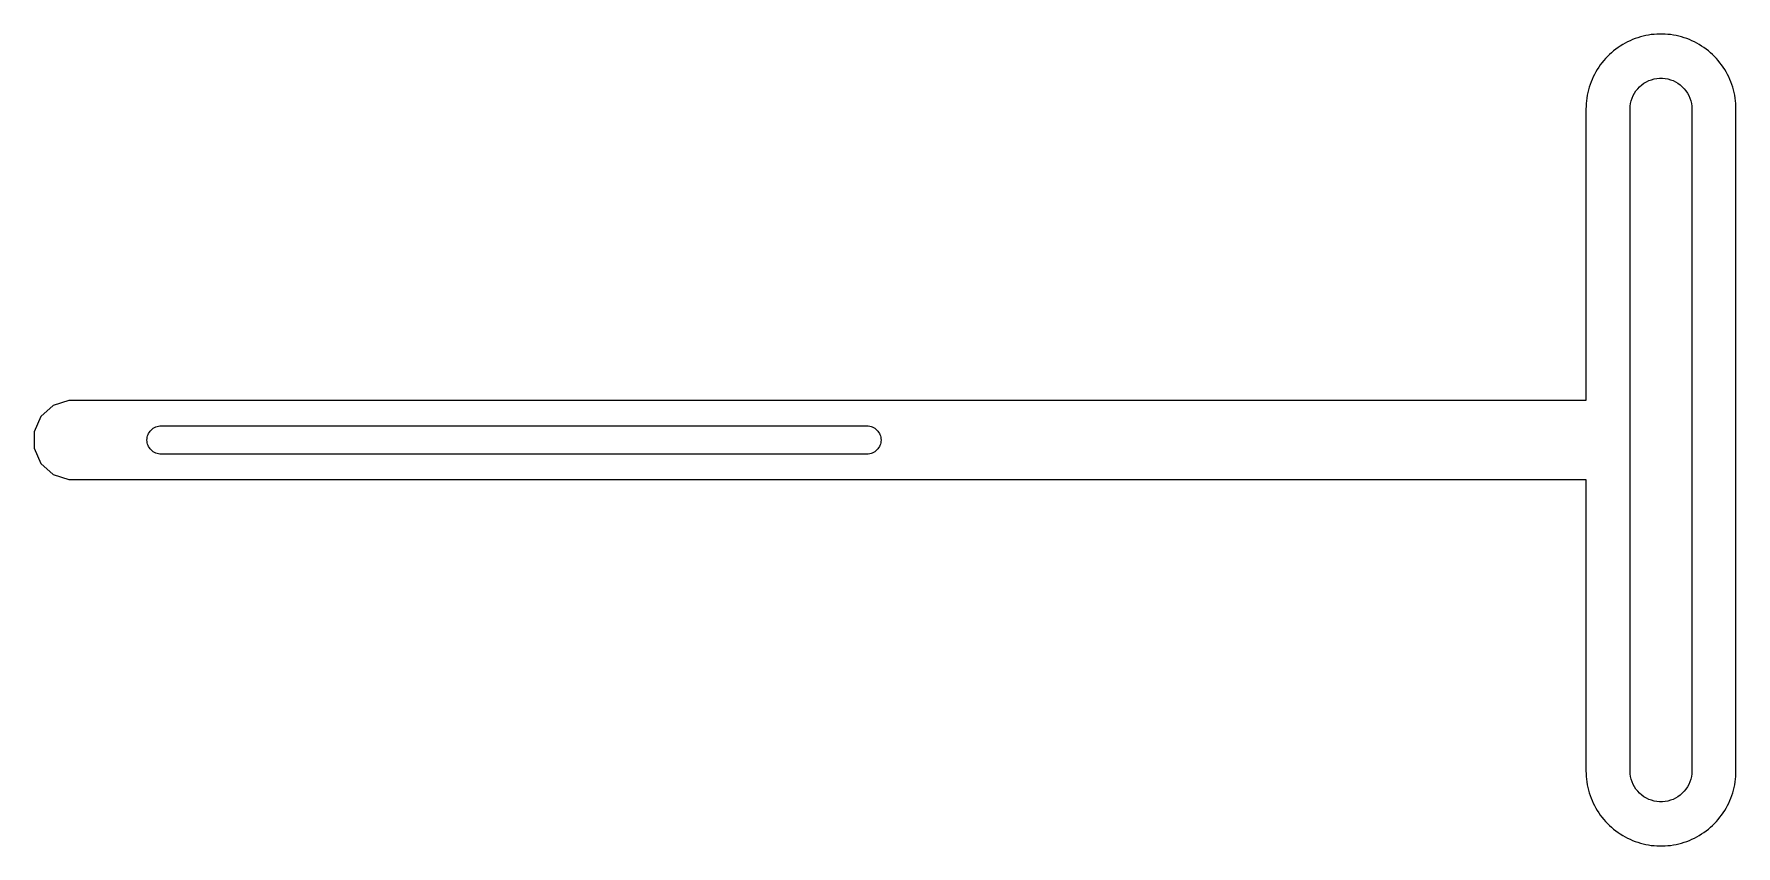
# Model space of a CAD drawing. Header units: metres. Extents: x -184 to 8, y -46 to 46.
import ezdxf

# ---------------------------------------------------------------- set-up
doc = ezdxf.new("R2010")
doc.units = ezdxf.units.M

msp = doc.modelspace()

# ---------------------------------------------------------------- linework, layer by layer
for p, q in [((-4.86824, 44.4678), (-5.12239, 44.2831)), ((-4.60745, 44.6429), (-4.86824, 44.4678)), ((-4.34036, 44.8083), (-4.60745, 44.6429)), ((-4.06734, 44.9637), (-4.34036, 44.8083)), ((-3.78877, 45.1089), (-4.06734, 44.9637)), ((-3.50502, 45.2437), (-3.78877, 45.1089)), ((-3.21649, 45.3679), (-3.50502, 45.2437)), ((-2.92355, 45.4814), (-3.21649, 45.3679)), ((-2.62663, 45.584), (-2.92355, 45.4814)), ((-2.32613, 45.6755), (-2.62663, 45.584)), ((-2.02245, 45.7559), (-2.32613, 45.6755)), ((-1.71599, 45.825), (-2.02245, 45.7559)), ((-1.4072, 45.8827), (-1.71599, 45.825)), ((-1.09648, 45.929), (-1.4072, 45.8827)), ((-0.784271, 45.9637), (-1.09648, 45.929)), ((-0.470993, 45.9869), (-0.784271, 45.9637)), ((-0.157059, 45.9985), (-0.470993, 45.9869)), ((0.157059, 45.9985), (-0.157059, 45.9985)), ((0.470993, 45.9869), (0.157059, 45.9985)), ((0.784271, 45.9637), (0.470993, 45.9869)), ((1.09648, 45.929), (0.784271, 45.9637)), ((1.4072, 45.8827), (1.09648, 45.929)), ((1.71599, 45.825), (1.4072, 45.8827)), ((2.02245, 45.7559), (1.71599, 45.825)), ((2.32613, 45.6755), (2.02245, 45.7559)), ((2.62663, 45.584), (2.32613, 45.6755)), ((2.92355, 45.4814), (2.62663, 45.584)), ((3.21649, 45.3679), (2.92355, 45.4814)), ((3.50502, 45.2437), (3.21649, 45.3679)), ((3.78877, 45.1089), (3.50502, 45.2437)), ((4.06734, 44.9637), (3.78877, 45.1089)), ((4.34036, 44.8083), (4.06734, 44.9637)), ((4.60745, 44.6429), (4.34036, 44.8083)), ((4.86824, 44.4678), (4.60745, 44.6429)), ((5.12239, 44.2831), (4.86824, 44.4678)), ((-6.87663, 42.4962), (-7.05655, 42.2386)), ((-6.68732, 42.7469), (-6.87663, 42.4962)), ((-6.48888, 42.9904), (-6.68732, 42.7469)), ((-6.28157, 43.2264), (-6.48888, 42.9904)), ((-6.06567, 43.4546), (-6.28157, 43.2264)), ((-5.84151, 43.6747), (-6.06567, 43.4546)), ((-5.60934, 43.8863), (-5.84151, 43.6747)), ((-5.36954, 44.0892), (-5.60934, 43.8863)), ((-5.12239, 44.2831), (-5.36954, 44.0892)), ((5.36954, 44.0892), (5.12239, 44.2831)), ((5.60934, 43.8863), (5.36954, 44.0892)), ((5.84151, 43.6747), (5.60934, 43.8863)), ((6.06567, 43.4546), (5.84151, 43.6747)), ((6.28157, 43.2264), (6.06567, 43.4546)), ((6.48888, 42.9904), (6.28157, 43.2264)), ((6.68732, 42.7469), (6.48888, 42.9904)), ((6.87663, 42.4962), (6.68732, 42.7469)), ((7.05655, 42.2386), (6.87663, 42.4962)), ((-7.92601, 40.5705), (-8.03406, 40.2756)), ((-7.80713, 40.8613), (-7.92601, 40.5705)), ((-7.6776, 41.1475), (-7.80713, 40.8613)), ((-7.53757, 41.4287), (-7.6776, 41.1475)), ((-7.38725, 41.7046), (-7.53757, 41.4287)), ((-7.22684, 41.9747), (-7.38725, 41.7046)), ((-7.05655, 42.2386), (-7.22684, 41.9747)), ((-1.92813, 40.421), (-1.65854, 40.5821)), ((-1.65854, 40.5821), (-1.37558, 40.7183)), ((-1.37558, 40.7183), (-1.08156, 40.8287)), ((-1.08156, 40.8287), (-0.778809, 40.9122)), ((-0.778809, 40.9122), (-0.469803, 40.9683)), ((-0.469803, 40.9683), (-0.157013, 40.9965)), ((-0.157013, 40.9965), (0.157013, 40.9965)), ((0.157013, 40.9965), (0.469803, 40.9683)), ((0.469803, 40.9683), (0.778809, 40.9122)), ((0.778809, 40.9122), (1.08156, 40.8287)), ((1.08156, 40.8287), (1.37558, 40.7183)), ((1.37558, 40.7183), (1.65854, 40.5821)), ((1.65854, 40.5821), (1.92813, 40.421)), ((7.22684, 41.9747), (7.05655, 42.2386)), ((7.38725, 41.7046), (7.22684, 41.9747)), ((7.53757, 41.4287), (7.38725, 41.7046)), ((7.6776, 41.1475), (7.53757, 41.4287)), ((7.80713, 40.8613), (7.6776, 41.1475)), ((7.92601, 40.5705), (7.80713, 40.8613)), ((8.03406, 40.2756), (7.92601, 40.5705)), ((-8.40727, 38.7521), (-8.4478, 38.4405)), ((-8.35527, 39.0619), (-8.40727, 38.7521)), ((-8.29184, 39.3695), (-8.35527, 39.0619)), ((-8.2171, 39.6747), (-8.29184, 39.3695)), ((-8.13113, 39.9768), (-8.2171, 39.6747)), ((-8.03406, 40.2756), (-8.13113, 39.9768)), ((-3.37386, 38.4311), (-3.27681, 38.7298)), ((-3.27681, 38.7298), (-3.15338, 39.0186)), ((-3.15338, 39.0186), (-3.00456, 39.2951)), ((-3.00456, 39.2951), (-2.83156, 39.5572)), ((-2.83156, 39.5572), (-2.63574, 39.8028)), ((-2.63574, 39.8028), (-2.41872, 40.0298)), ((-2.41872, 40.0298), (-2.18221, 40.2364)), ((-2.18221, 40.2364), (-1.92813, 40.421)), ((1.92813, 40.421), (2.18221, 40.2364)), ((2.18221, 40.2364), (2.41872, 40.0298)), ((2.41872, 40.0298), (2.63574, 39.8028)), ((2.63574, 39.8028), (2.83156, 39.5572)), ((2.83156, 39.5572), (3.00456, 39.2951)), ((3.00456, 39.2951), (3.15338, 39.0186)), ((3.15338, 39.0186), (3.27681, 38.7298)), ((3.27681, 38.7298), (3.37386, 38.4311)), ((8.13113, 39.9768), (8.03406, 40.2756)), ((8.2171, 39.6747), (8.13113, 39.9768)), ((8.29184, 39.3695), (8.2171, 39.6747)), ((8.35527, 39.0619), (8.29184, 39.3695)), ((8.40727, 38.7521), (8.35527, 39.0619)), ((8.4478, 38.4405), (8.40727, 38.7521)), ((-8.49419, 37.8141), (-8.5, 37.5)), ((-8.5, 37.5), (-8.5, 4.47534)), ((-8.47678, 38.1277), (-8.49419, 37.8141)), ((-8.4478, 38.4405), (-8.47678, 38.1277)), ((-3.5, 37.5), (-3.4859, 37.8137)), ((-3.5, -37.5), (-3.5, 37.5)), ((-3.4859, 37.8137), (-3.44374, 38.1249)), ((-3.44374, 38.1249), (-3.37386, 38.4311)), ((3.37386, 38.4311), (3.44374, 38.1249)), ((3.44374, 38.1249), (3.4859, 37.8137)), ((3.4859, 37.8137), (3.5, 37.5)), ((3.5, 37.5), (3.5, -37.5)), ((8.47678, 38.1277), (8.4478, 38.4405)), ((8.49419, 37.8141), (8.47678, 38.1277)), ((8.5, 37.5), (8.49419, 37.8141)), ((8.5, -37.5), (8.5, 37.5)), ((-182.25, 3.89711), (-183.641, 2.64502)), ((-180.47, 4.47534), (-182.25, 3.89711)), ((-8.5, 4.47534), (-180.47, 4.47534)), ((-183.641, 2.64502), (-184.402, 0.935593)), ((-184.402, 0.935593), (-184.402, -0.935593)), ((-171.6, 0), (-171.592, 0.156815)), ((-171.592, -0.156815), (-171.6, 0)), ((-171.592, 0.156815), (-171.569, 0.312134)), ((-171.569, 0.312134), (-171.531, 0.464447)), ((-171.531, 0.464447), (-171.478, 0.612289)), ((-171.478, 0.612289), (-171.411, 0.754227)), ((-171.411, 0.754227), (-171.33, 0.888901)), ((-171.33, 0.888901), (-171.237, 1.01501)), ((-171.237, 1.01501), (-171.131, 1.13136)), ((-171.131, 1.13136), (-171.015, 1.23682)), ((-171.015, 1.23682), (-170.889, 1.33034)), ((-170.889, 1.33034), (-170.754, 1.41107)), ((-170.754, 1.41107), (-170.612, 1.4782)), ((-170.612, 1.4782), (-170.464, 1.5311)), ((-170.464, 1.5311), (-170.312, 1.56924)), ((-170.312, 1.56924), (-170.157, 1.59229)), ((-170.157, 1.59229), (-170, 1.59999)), ((-170, 1.59999), (-90, 1.59999)), ((-90, 1.59999), (-89.8432, 1.59229)), ((-89.8432, 1.59229), (-89.6879, 1.56924)), ((-89.6879, 1.56924), (-89.5355, 1.5311)), ((-89.5355, 1.5311), (-89.3877, 1.4782)), ((-89.3877, 1.4782), (-89.2458, 1.41107)), ((-89.2458, 1.41107), (-89.1111, 1.33034)), ((-89.1111, 1.33034), (-88.985, 1.23682)), ((-88.985, 1.23682), (-88.8686, 1.13136)), ((-88.8686, 1.13136), (-88.7632, 1.01501)), ((-88.7632, 1.01501), (-88.6696, 0.888901)), ((-88.6696, 0.888901), (-88.5889, 0.754227)), ((-88.5889, 0.754227), (-88.5218, 0.612289)), ((-88.5218, 0.612289), (-88.4689, 0.464447)), ((-88.4689, 0.464447), (-88.4307, 0.312134)), ((-88.4307, 0.312134), (-88.4077, 0.156815)), ((-88.4077, 0.156815), (-88.4, 0)), ((-88.4, 0), (-88.4077, -0.156815)), ((-184.402, -0.935593), (-183.641, -2.64502)), ((-171.569, -0.312134), (-171.592, -0.156815)), ((-171.531, -0.464447), (-171.569, -0.312134)), ((-171.478, -0.612289), (-171.531, -0.464447)), ((-171.411, -0.754227), (-171.478, -0.612289)), ((-171.33, -0.888901), (-171.411, -0.754227)), ((-171.237, -1.01501), (-171.33, -0.888901)), ((-171.131, -1.13136), (-171.237, -1.01501)), ((-171.015, -1.23682), (-171.131, -1.13136)), ((-170.889, -1.33034), (-171.015, -1.23682)), ((-170.754, -1.41107), (-170.889, -1.33034)), ((-170.612, -1.4782), (-170.754, -1.41107)), ((-170.464, -1.5311), (-170.612, -1.4782)), ((-170.312, -1.56924), (-170.464, -1.5311)), ((-170.157, -1.59229), (-170.312, -1.56924)), ((-170, -1.59999), (-170.157, -1.59229)), ((-90, -1.59999), (-170, -1.59999)), ((-89.8432, -1.59229), (-90, -1.59999)), ((-89.6879, -1.56924), (-89.8432, -1.59229)), ((-89.5355, -1.5311), (-89.6879, -1.56924)), ((-89.3877, -1.4782), (-89.5355, -1.5311)), ((-89.2458, -1.41107), (-89.3877, -1.4782)), ((-89.1111, -1.33034), (-89.2458, -1.41107)), ((-88.985, -1.23682), (-89.1111, -1.33034)), ((-88.8686, -1.13136), (-88.985, -1.23682)), ((-88.7632, -1.01501), (-88.8686, -1.13136)), ((-88.6696, -0.888901), (-88.7632, -1.01501)), ((-88.5889, -0.754227), (-88.6696, -0.888901)), ((-88.5218, -0.612289), (-88.5889, -0.754227)), ((-88.4689, -0.464447), (-88.5218, -0.612289)), ((-88.4307, -0.312134), (-88.4689, -0.464447)), ((-88.4077, -0.156815), (-88.4307, -0.312134)), ((-183.641, -2.64502), (-182.25, -3.89711)), ((-182.25, -3.89711), (-180.47, -4.47534)), ((-180.47, -4.47534), (-8.5, -4.47534)), ((-8.5, -4.47534), (-8.5, -37.5)), ((-8.5, -37.5), (-8.49419, -37.8141)), ((-8.49419, -37.8141), (-8.47678, -38.1277)), ((-8.47678, -38.1277), (-8.4478, -38.4405)), ((-8.4478, -38.4405), (-8.40727, -38.7521)), ((-3.4859, -37.8137), (-3.5, -37.5)), ((-3.44374, -38.1249), (-3.4859, -37.8137)), ((-3.37386, -38.4311), (-3.44374, -38.1249)), ((-3.27681, -38.7298), (-3.37386, -38.4311)), ((3.37386, -38.4311), (3.27681, -38.7298)), ((3.44374, -38.1249), (3.37386, -38.4311)), ((3.4859, -37.8137), (3.44374, -38.1249)), ((3.5, -37.5), (3.4859, -37.8137)), ((8.40727, -38.7521), (8.4478, -38.4405)), ((8.4478, -38.4405), (8.47678, -38.1277)), ((8.47678, -38.1277), (8.49419, -37.8141)), ((8.49419, -37.8141), (8.5, -37.5)), ((-8.40727, -38.7521), (-8.35527, -39.0619)), ((-8.35527, -39.0619), (-8.29184, -39.3695)), ((-8.29184, -39.3695), (-8.2171, -39.6747)), ((-8.2171, -39.6747), (-8.13113, -39.9768)), ((-8.13113, -39.9768), (-8.03406, -40.2756)), ((-8.03406, -40.2756), (-7.92601, -40.5705)), ((-3.15338, -39.0186), (-3.27681, -38.7298)), ((-3.00456, -39.2951), (-3.15338, -39.0186)), ((-2.83156, -39.5572), (-3.00456, -39.2951)), ((-2.63574, -39.8028), (-2.83156, -39.5572)), ((-2.41872, -40.0298), (-2.63574, -39.8028)), ((-2.18221, -40.2364), (-2.41872, -40.0298)), ((-1.92813, -40.421), (-2.18221, -40.2364)), ((-1.65854, -40.5821), (-1.92813, -40.421)), ((1.92813, -40.421), (1.65854, -40.5821)), ((2.18221, -40.2364), (1.92813, -40.421)), ((2.41872, -40.0298), (2.18221, -40.2364)), ((2.63574, -39.8028), (2.41872, -40.0298)), ((2.83156, -39.5572), (2.63574, -39.8028)), ((3.00456, -39.2951), (2.83156, -39.5572)), ((3.15338, -39.0186), (3.00456, -39.2951)), ((3.27681, -38.7298), (3.15338, -39.0186)), ((7.92601, -40.5705), (8.03406, -40.2756)), ((8.03406, -40.2756), (8.13113, -39.9768)), ((8.13113, -39.9768), (8.2171, -39.6747)), ((8.2171, -39.6747), (8.29184, -39.3695)), ((8.29184, -39.3695), (8.35527, -39.0619)), ((8.35527, -39.0619), (8.40727, -38.7521)), ((-7.92601, -40.5705), (-7.80713, -40.8613)), ((-7.80713, -40.8613), (-7.6776, -41.1475)), ((-7.6776, -41.1475), (-7.53757, -41.4287)), ((-7.53757, -41.4287), (-7.38725, -41.7046)), ((-7.38725, -41.7046), (-7.22684, -41.9747)), ((-7.22684, -41.9747), (-7.05655, -42.2386)), ((-7.05655, -42.2386), (-6.87663, -42.4962)), ((-1.37558, -40.7183), (-1.65854, -40.5821)), ((-1.08156, -40.8287), (-1.37558, -40.7183)), ((-0.778809, -40.9122), (-1.08156, -40.8287)), ((-0.469803, -40.9683), (-0.778809, -40.9122)), ((-0.157013, -40.9965), (-0.469803, -40.9683)), ((0.157013, -40.9965), (-0.157013, -40.9965)), ((0.469803, -40.9683), (0.157013, -40.9965)), ((0.778809, -40.9122), (0.469803, -40.9683)), ((1.08156, -40.8287), (0.778809, -40.9122)), ((1.37558, -40.7183), (1.08156, -40.8287)), ((1.65854, -40.5821), (1.37558, -40.7183)), ((6.87663, -42.4962), (7.05655, -42.2386)), ((7.05655, -42.2386), (7.22684, -41.9747)), ((7.22684, -41.9747), (7.38725, -41.7046)), ((7.38725, -41.7046), (7.53757, -41.4287)), ((7.53757, -41.4287), (7.6776, -41.1475)), ((7.6776, -41.1475), (7.80713, -40.8613)), ((7.80713, -40.8613), (7.92601, -40.5705)), ((-6.87663, -42.4962), (-6.68732, -42.7469)), ((-6.68732, -42.7469), (-6.48888, -42.9904)), ((-6.48888, -42.9904), (-6.28157, -43.2264)), ((-6.28157, -43.2264), (-6.06567, -43.4546)), ((-6.06567, -43.4546), (-5.84151, -43.6747)), ((-5.84151, -43.6747), (-5.60934, -43.8863)), ((-5.60934, -43.8863), (-5.36954, -44.0892)), ((-5.36954, -44.0892), (-5.12239, -44.2831)), ((-5.12239, -44.2831), (-4.86824, -44.4678)), ((4.86824, -44.4678), (5.12239, -44.2831)), ((5.12239, -44.2831), (5.36954, -44.0892)), ((5.36954, -44.0892), (5.60934, -43.8863)), ((5.60934, -43.8863), (5.84151, -43.6747)), ((5.84151, -43.6747), (6.06567, -43.4546)), ((6.06567, -43.4546), (6.28157, -43.2264)), ((6.28157, -43.2264), (6.48888, -42.9904)), ((6.48888, -42.9904), (6.68732, -42.7469)), ((6.68732, -42.7469), (6.87663, -42.4962)), ((-4.86824, -44.4678), (-4.60745, -44.6429)), ((-4.60745, -44.6429), (-4.34036, -44.8083)), ((-4.34036, -44.8083), (-4.06734, -44.9637)), ((-4.06734, -44.9637), (-3.78877, -45.1089)), ((-3.78877, -45.1089), (-3.50502, -45.2437)), ((-3.50502, -45.2437), (-3.21649, -45.3679)), ((-3.21649, -45.3679), (-2.92355, -45.4814)), ((-2.92355, -45.4814), (-2.62663, -45.584)), ((-2.62663, -45.584), (-2.32613, -45.6755)), ((-2.32613, -45.6755), (-2.02245, -45.7559)), ((-2.02245, -45.7559), (-1.71599, -45.825)), ((-1.71599, -45.825), (-1.4072, -45.8827)), ((-1.4072, -45.8827), (-1.09648, -45.929)), ((-1.09648, -45.929), (-0.784271, -45.9637)), ((-0.784271, -45.9637), (-0.470993, -45.9869)), ((-0.470993, -45.9869), (-0.157059, -45.9985)), ((-0.157059, -45.9985), (0.157059, -45.9985)), ((0.157059, -45.9985), (0.470993, -45.9869)), ((0.470993, -45.9869), (0.784271, -45.9637)), ((0.784271, -45.9637), (1.09648, -45.929)), ((1.09648, -45.929), (1.4072, -45.8827)), ((1.4072, -45.8827), (1.71599, -45.825)), ((1.71599, -45.825), (2.02245, -45.7559)), ((2.02245, -45.7559), (2.32613, -45.6755)), ((2.32613, -45.6755), (2.62663, -45.584)), ((2.62663, -45.584), (2.92355, -45.4814)), ((2.92355, -45.4814), (3.21649, -45.3679)), ((3.21649, -45.3679), (3.50502, -45.2437)), ((3.50502, -45.2437), (3.78877, -45.1089)), ((3.78877, -45.1089), (4.06734, -44.9637)), ((4.06734, -44.9637), (4.34036, -44.8083)), ((4.34036, -44.8083), (4.60745, -44.6429)), ((4.60745, -44.6429), (4.86824, -44.4678))]:
    msp.add_line(p, q)

doc.saveas('drawing.dxf')
